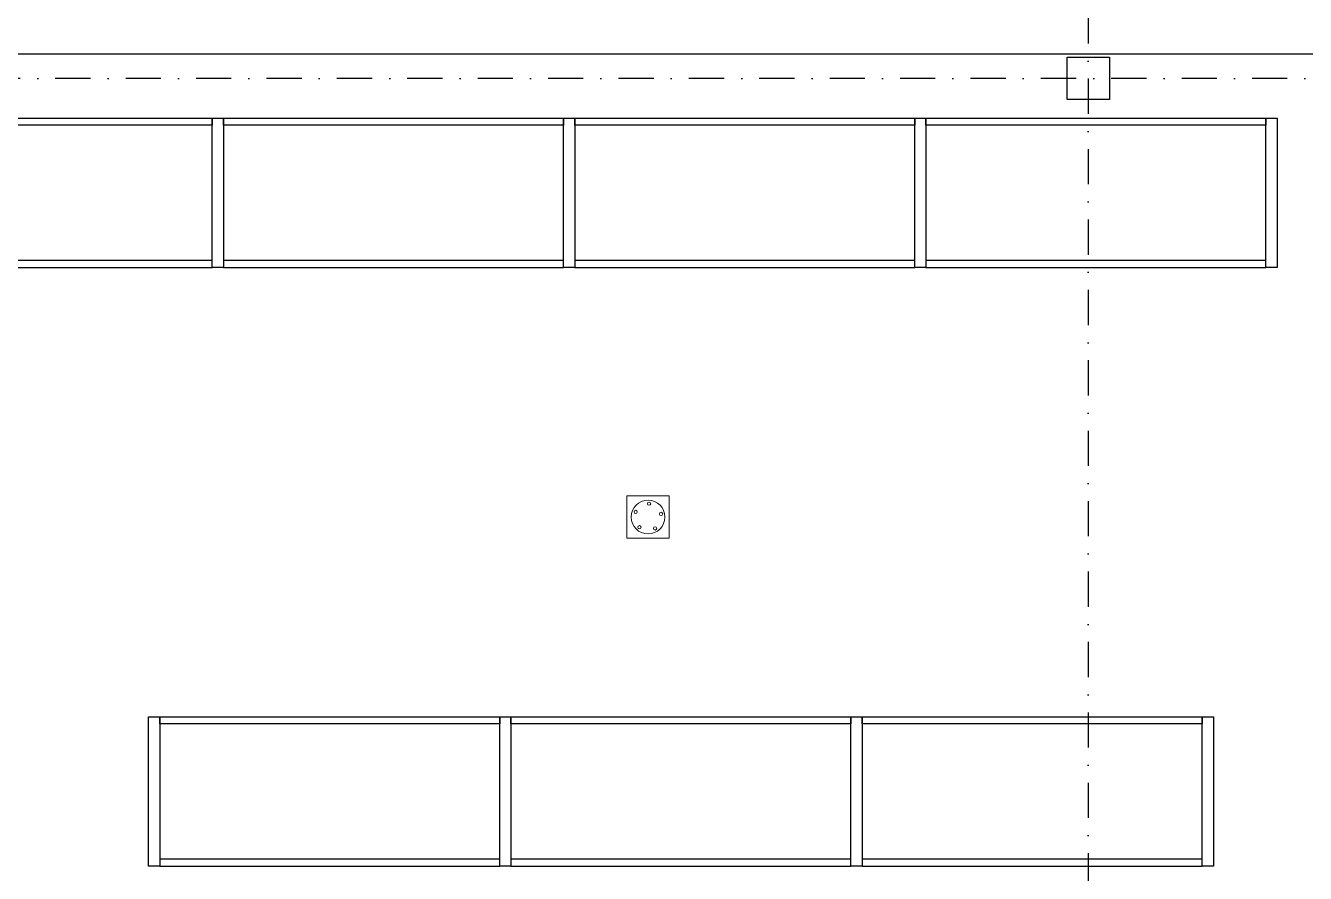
# Model space of a CAD drawing. Header units: millimetres. Extents: x 340 to 1003762, y 22 to 362022.
# Drawn here: x 620672 to 629764, y 301411 to 307432 of the extents above; entities that cross this region are included whole.
import ezdxf

# ---------------------------------------------------------------- set-up
doc = ezdxf.new("R2010")
doc.units = ezdxf.units.MM
doc.linetypes.add('LSBB_P_002 - PLANTA 1° NIVEL SALA DE VENTAS$0$DASHDOT2', pattern=[0.5, 0.25, -0.125, 0, -0.125])
for name, color, linetype in [('A-DEMOLICION SV', 40, 'Continuous'), ('LSBB_P_002 - PLANTA 1° NIVEL SALA DE VENTAS$0$A-PILETAS NUEVAS', 8, 'Continuous'), ('LSBB_P_002 - PLANTA 1° NIVEL SALA DE VENTAS$0$EJES', 8, 'LSBB_P_002 - PLANTA 1° NIVEL SALA DE VENTAS$0$DASHDOT2'), ('LSBB_P_002 - PLANTA 1° NIVEL SALA DE VENTAS$0$ESTRUCTURA', 5, 'Continuous'), ('LSBB_P_002 - PLANTA 1° NIVEL SALA DE VENTAS$0$MUROS', 5, 'Continuous'), ('LSBB_P_002 - PLANTA 1° NIVEL SALA DE VENTAS$0$RACKS BODEGAS', 2, 'Continuous')]:
    doc.layers.add(name, color=color, linetype=linetype)

# ---------------------------------------------------------------- blocks, each defined once
blk = doc.blocks.new('LSBB_P_002 - PLANTA 1° NIVEL SALA DE VENTAS$0$A$C69995B83')
at = {"linetype": 'Continuous', "lineweight": 20}
for p, q in [((0, 0), (-0.3, 0)), ((-0.3, 0), (-0.3, -0.3)), ((0, -0.3), (0, 0)), ((-0.3, -0.3), (0, -0.3))]:
    blk.add_line(p, q, dxfattribs=at)
at = {"linetype": 'Continuous', "lineweight": 20, "const_width": 0.00333}
blk.add_lwpolyline([(-0.3, -0.3), (-0.3, 0), (0, 0), (0, -0.3)], close=True, dxfattribs=at)
at = {"linetype": 'Continuous', "lineweight": 20}
for centre, radius in [((-0.15, -0.15), 0.1199), ((-0.1863, -0.062), 0.0117), ((-0.0775, -0.0883), 0.0117), ((-0.2449, -0.1573), 0.0117), ((-0.2449, -0.1573), 0.0117), ((-0.1724, -0.2425), 0.0117), ((-0.0689, -0.1999), 0.0117)]:
    blk.add_circle(centre, radius, dxfattribs=at)
blk = doc.blocks.new('LSBB_P_002 - PLANTA 1° NIVEL SALA DE VENTAS', base_point=(223.5696, 14.2202))
at = {"layer": 'LSBB_P_002 - PLANTA 1° NIVEL SALA DE VENTAS$0$EJES'}
for p, q in [((851.4395, 330.1656), (851.4395, 242.5191)), ((877.8587, 321.1656), (769.0572, 321.1656))]:
    blk.add_line(p, q, dxfattribs=at)
at = {"layer": 'LSBB_P_002 - PLANTA 1° NIVEL SALA DE VENTAS$0$ESTRUCTURA'}
blk.add_lwpolyline([(851.5895, 321.3156), (851.5895, 321.0156), (851.2895, 321.0156), (851.2895, 321.3156)], close=True, dxfattribs=at)
at = {"layer": 'LSBB_P_002 - PLANTA 1° NIVEL SALA DE VENTAS$0$MUROS', "color": 5}
blk.add_line((824.874, 321.3406), (874.6145, 321.3406), dxfattribs=at)
at = {"layer": 'LSBB_P_002 - PLANTA 1° NIVEL SALA DE VENTAS$0$RACKS BODEGAS', "color": 2}
for points in [[(845.2168, 320.8826), (845.2168, 320.8326), (842.8018, 320.8326), (842.8018, 320.8826)], [(845.2168, 319.8226), (845.2168, 320.8826), (845.2968, 320.8826), (845.2968, 319.8226)], [(847.7118, 320.8826), (847.7118, 320.8326), (845.2968, 320.8326), (845.2968, 320.8826)], [(847.7118, 319.8226), (847.7118, 320.8826), (847.7918, 320.8826), (847.7918, 319.8226)], [(850.2068, 320.8826), (850.2068, 320.8326), (847.7918, 320.8326), (847.7918, 320.8826)], [(850.2068, 319.8226), (850.2068, 320.8826), (850.2868, 320.8826), (850.2868, 319.8226)], [(852.7018, 320.8826), (852.7018, 320.8326), (850.2868, 320.8326), (850.2868, 320.8826)], [(852.7018, 319.8226), (852.7018, 320.8826), (852.7818, 320.8826), (852.7818, 319.8226)], [(845.2168, 319.8226), (845.2168, 319.8726), (842.8018, 319.8726), (842.8018, 319.8226)], [(847.7118, 319.8226), (847.7118, 319.8726), (845.2968, 319.8726), (845.2968, 319.8226)], [(850.2068, 319.8226), (850.2068, 319.8726), (847.7918, 319.8726), (847.7918, 319.8226)], [(852.7018, 319.8226), (852.7018, 319.8726), (850.2868, 319.8726), (850.2868, 319.8226)], [(844.7638, 315.5712), (844.7638, 316.6312), (844.8438, 316.6312), (844.8438, 315.5712)], [(847.2588, 316.6312), (847.2588, 316.5812), (844.8438, 316.5812), (844.8438, 316.6312)], [(847.2588, 315.5712), (847.2588, 316.6312), (847.3388, 316.6312), (847.3388, 315.5712)], [(849.7538, 316.6312), (849.7538, 316.5812), (847.3388, 316.5812), (847.3388, 316.6312)], [(849.7538, 315.5712), (849.7538, 316.6312), (849.8338, 316.6312), (849.8338, 315.5712)], [(852.2488, 316.6312), (852.2488, 316.5812), (849.8338, 316.5812), (849.8338, 316.6312)], [(852.2488, 315.5712), (852.2488, 316.6312), (852.3288, 316.6312), (852.3288, 315.5712)], [(847.2588, 315.5712), (847.2588, 315.6212), (844.8438, 315.6212), (844.8438, 315.5712)], [(849.7538, 315.5712), (849.7538, 315.6212), (847.3388, 315.6212), (847.3388, 315.5712)], [(852.2488, 315.5712), (852.2488, 315.6212), (849.8338, 315.6212), (849.8338, 315.5712)]]:
    blk.add_lwpolyline(points, close=True, dxfattribs=at)
at = {"layer": 'LSBB_P_002 - PLANTA 1° NIVEL SALA DE VENTAS$0$A-PILETAS NUEVAS', "xscale": -1, "rotation": 90}
blk.add_blockref('LSBB_P_002 - PLANTA 1° NIVEL SALA DE VENTAS$0$A$C69995B83', (848.1629, 317.9003), dxfattribs=at)

msp = doc.modelspace()

# ---------------------------------------------------------------- block references
at = {"layer": 'A-DEMOLICION SV', "xscale": 1000, "yscale": 1000, "zscale": 1000}
msp.add_blockref('LSBB_P_002 - PLANTA 1° NIVEL SALA DE VENTAS', (350.9, 111.5), dxfattribs=at)

doc.saveas('drawing.dxf')
